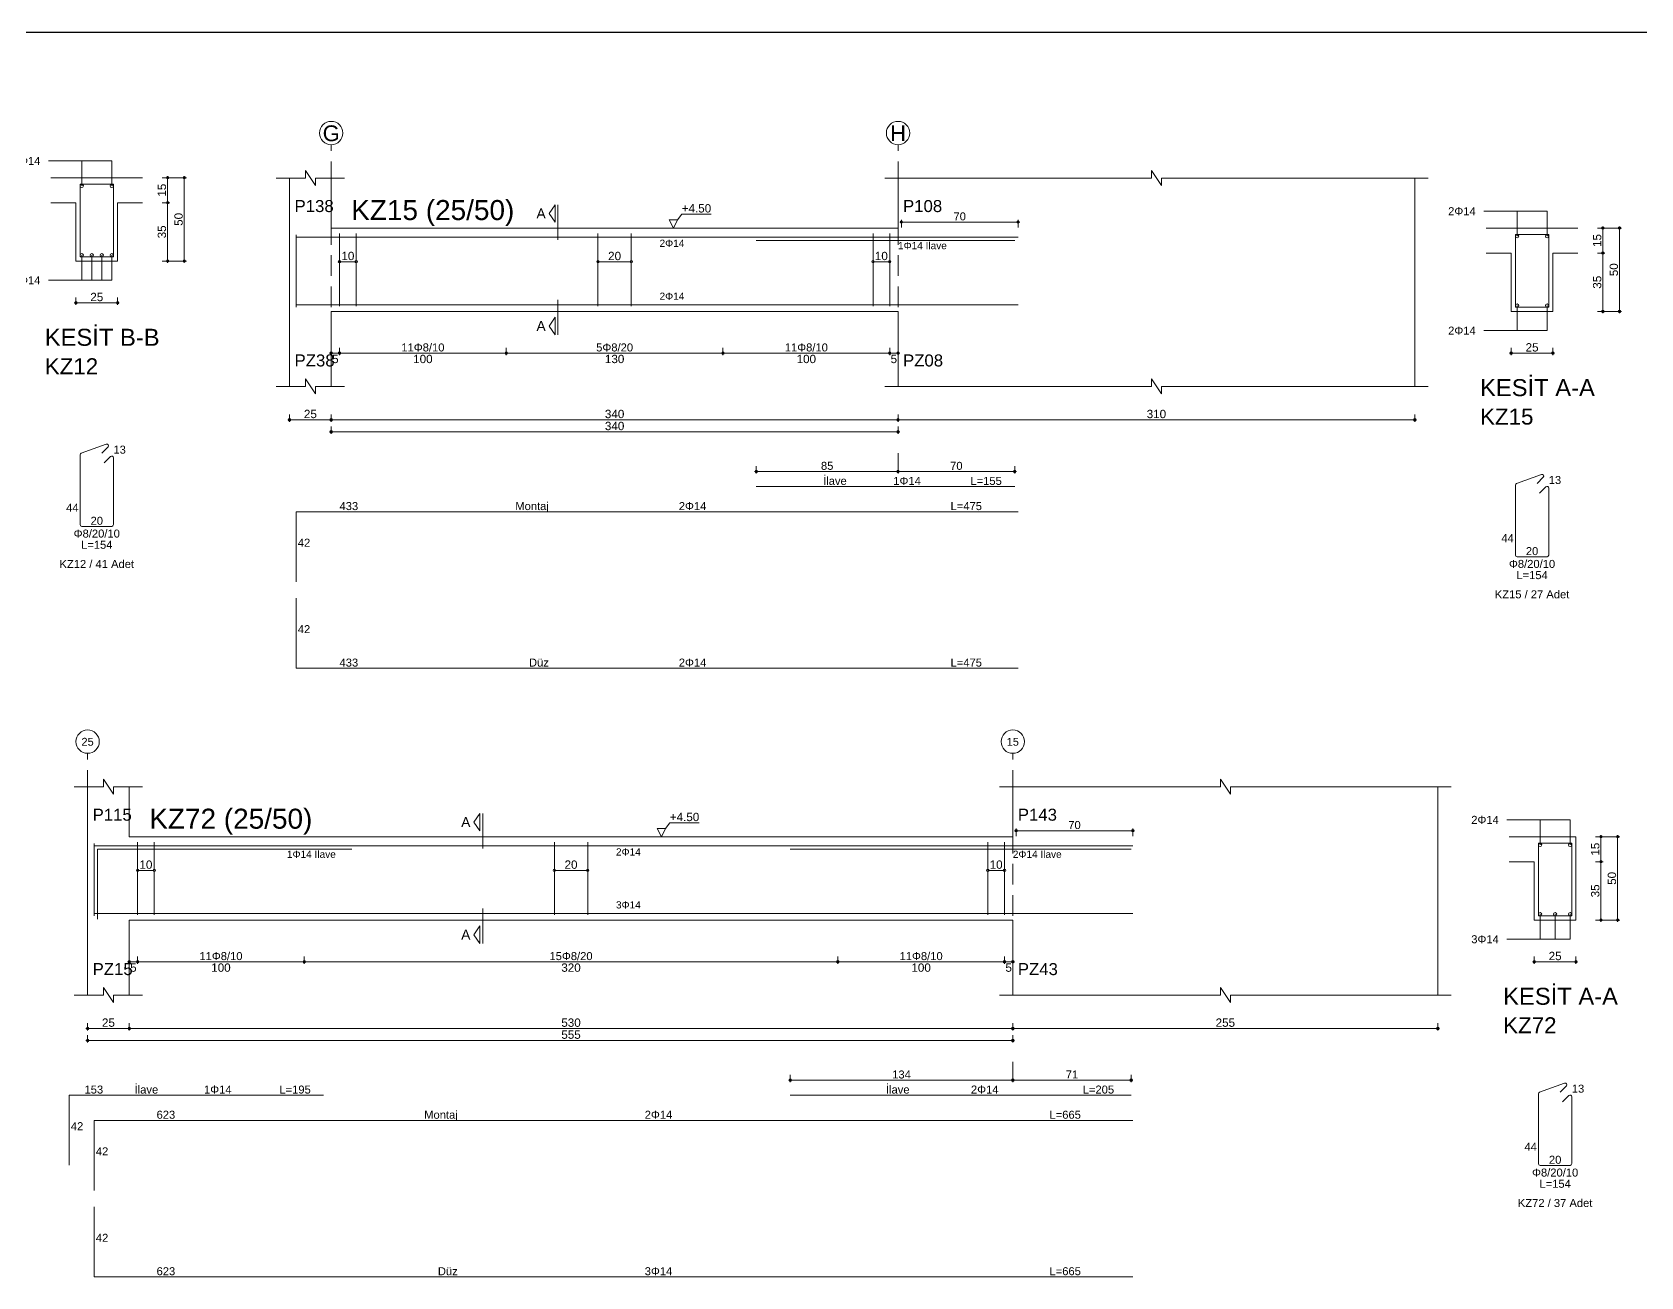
# Model space of a CAD drawing. Header units: millimetres. Extents: x 2232 to 85269, y -3593 to 5869.
# Drawn here: x 30279 to 31726, y -213 to 907 of the extents above; entities that cross this region are included whole.
import ezdxf

# ---------------------------------------------------------------- set-up
doc = ezdxf.new("R2010")
doc.units = ezdxf.units.MM
doc.linetypes.add('DASHDOT2', pattern=[12.7, 6.35, -3.175, 0, -3.175])
doc.linetypes.add('DASHED4', pattern=[18.75, 12.5, -6.25])
doc.layers.add('aks', color=251, linetype='DASHDOT2', lineweight=35)
for name, color, linetype in [('Donatı Topl. Uzun. Yazısı', 7, 'Continuous'), ('Donatı Uz. Yazısı', 7, 'Continuous'), ('Donatı Yazısı', 7, 'Continuous'), ('Donatı Çizgisi', 7, 'Continuous'), ('Kiriş', 7, 'Continuous'), ('Standart', 7, 'Continuous'), ('Ölçülendirme', 7, 'Continuous')]:
    doc.layers.add(name, color=color, linetype=linetype)
doc.styles.add('arial_1_18', font='arial.ttf', dxfattribs={"height": 0.2})

# ---------------------------------------------------------------- blocks, each defined once
blk = doc.blocks.new('IDE212Entity7280')
at = {"layer": 'Donatı Çizgisi', "color": 5, "linetype": 'Continuous', "lineweight": 5}
for points in [[(7772.19, 2084.5), (7772.19, 2128.1)], [(7772.19, 2128.1), (7792.19, 2128.1)], [(7792.19, 2084.5), (7792.19, 2128.1)], [(7772.19, 2084.5), (7792.19, 2084.5)], [(7772.87, 1966.74), (7787.87, 1972.21)], [(7785.3, 1966.89), (7788.94, 1970.53)], [(7772.19, 1923.92), (7772.19, 1965.79)], [(7786.68, 1960.98), (7790.45, 1964.76)], [(7792.19, 1923.92), (7792.19, 1964.04)], [(7773.21, 1922.9), (7791.17, 1922.9)]]:
    blk.add_lwpolyline(points, dxfattribs=at)
for centre in [(7773.19, 2127.1), (7791.19, 2127.1), (7773.19, 2085.5), (7779.19, 2085.5), (7785.19, 2085.5), (7791.19, 2085.5)]:
    blk.add_circle(centre, 1, dxfattribs=at)
for centre, start, end in [((7788.22, 1971.25), 315, 110), ((7773.21, 1965.79), 110, 180), ((7791.17, 1964.04), 0, 135), ((7773.21, 1923.92), 180, 270), ((7791.17, 1923.92), 270, 0)]:
    blk.add_arc(centre, 1.02, start, end, dxfattribs=at)
at = {"layer": 'Kiriş', "color": 1, "linetype": 'Continuous', "lineweight": 5}
for points in [[(7754.69, 2132), (7809.69, 2132)], [(7754.69, 2117), (7769.69, 2117)], [(7769.69, 2082), (7769.69, 2117)], [(7794.69, 2117), (7809.69, 2117)], [(7794.69, 2082), (7794.69, 2117)], [(7769.69, 2082), (7794.69, 2082)]]:
    blk.add_lwpolyline(points, dxfattribs=at)
at = {"layer": 'Ölçülendirme', "color": 1, "linetype": 'Continuous', "lineweight": 5}
for points in [[(7753.19, 2142.1), (7791.19, 2142.1)], [(7773.19, 2127.1), (7773.19, 2142.1)], [(7791.19, 2127.1), (7791.19, 2142.1)], [(7824.69, 2081), (7824.69, 2133)], [(7834.69, 2081), (7834.69, 2133)], [(7821.44, 2132), (7835.94, 2132)], [(7821.44, 2117), (7825.94, 2117)], [(7773.19, 2070.5), (7773.19, 2085.5)], [(7779.19, 2070.5), (7779.19, 2085.5)], [(7785.19, 2070.5), (7785.19, 2085.5)], [(7791.19, 2070.5), (7791.19, 2085.5)], [(7821.44, 2082), (7835.94, 2082)], [(7753.19, 2070.5), (7791.19, 2070.5)], [(7768.69, 2057), (7795.69, 2057)], [(7769.69, 2055.75), (7769.69, 2060.25)], [(7794.69, 2055.75), (7794.69, 2060.25)]]:
    blk.add_lwpolyline(points, dxfattribs=at)
for centre in [(7824.69, 2132), (7834.69, 2132), (7824.69, 2117), (7824.69, 2082), (7834.69, 2082), (7769.69, 2057), (7794.69, 2057)]:
    blk.add_circle(centre, 0.75, dxfattribs=at)
at = {"layer": 'Donatı Topl. Uzun. Yazısı', "color": 1, "linetype": 'Continuous', "lineweight": 5, "style": 'arial_1_18'}
blk.add_text('L=154', height=4.8, dxfattribs=at).set_placement((7772.78, 1909.46))
at = {"layer": 'Donatı Uz. Yazısı', "color": 1, "linetype": 'Continuous', "lineweight": 5, "style": 'arial_1_18'}
for s, p in [('13', (7792.19, 1966.5)), ('44', (7763.78, 1931.62)), ('20', (7778.47, 1923.86))]:
    blk.add_text(s, height=4.8, dxfattribs=at).set_placement(p)
at = {"layer": 'Donatı Yazısı', "color": 5, "linetype": 'Continuous', "lineweight": 5, "style": 'arial_1_18'}
for s, p in [('2Φ14', (7731.86, 2139.7)), ('4Φ14', (7731.86, 2068.1)), ('Φ8/20/10', (7768.33, 1916.18)), ('KZ12 / 41 Adet', (7759.83, 1897.94))]:
    blk.add_text(s, height=4.8, dxfattribs=at).set_placement(p)
at = {"layer": 'Kiriş', "color": 1, "linetype": 'Continuous', "lineweight": 5, "style": 'arial_1_18'}
for s, height, p in [('KESİT B-B', 10.2, (7750.99, 2031.2)), ('KZ12', 9.6, (7750.99, 2014.12))]:
    blk.add_text(s, height=height, dxfattribs=at).set_placement(p)
at = {"layer": 'Ölçülendirme', "color": 1, "linetype": 'Continuous', "lineweight": 5, "style": 'arial_1_18'}
for s, p in [('15', (7823.73, 2120.62)), ('50', (7833.73, 2103.12)), ('35', (7823.73, 2095.62))]:
    blk.add_text(s, height=5, rotation=90, dxfattribs=at).set_placement(p)
blk.add_text('25', height=5, dxfattribs=at).set_placement((7778.31, 2057.96))
blk = doc.blocks.new('IDE212Entity7281')
at = {"layer": 'aks', "color": 30, "linetype": 'DASHED4', "lineweight": 5}
for points in [[(7922.83, 2016.8), (7922.83, 2151.8)], [(8262.83, 2016.8), (8262.83, 2151.8)], [(8262.83, 1955.8), (8262.83, 1966.8)]]:
    blk.add_lwpolyline(points, dxfattribs=at)
at = {"layer": 'aks', "color": 1, "linetype": 'Continuous', "lineweight": 5}
for centre in [(7922.83, 2158.8), (8262.83, 2158.8)]:
    blk.add_circle(centre, 7, dxfattribs=at)
at = {"layer": 'Donatı Çizgisi', "color": 5, "linetype": 'Continuous', "lineweight": 5}
for points in [[(7901.83, 2054.4), (7901.83, 2097.8)], [(7901.83, 2096.4), (8334.83, 2096.4)], [(7927.83, 2055), (7927.83, 2098.6)], [(7937.83, 2055), (7937.83, 2098.6)], [(8082.83, 2055), (8082.83, 2098.6)], [(8102.83, 2055), (8102.83, 2098.6)], [(8177.83, 2094.4), (8332.83, 2094.4)], [(8247.83, 2055), (8247.83, 2098.6)], [(8257.83, 2055), (8257.83, 2098.6)], [(8633.16, 2054.3), (8633.16, 2097.9)], [(8633.16, 2097.9), (8653.16, 2097.9)], [(8653.16, 2054.3), (8653.16, 2097.9)], [(7901.83, 2055.8), (8334.83, 2055.8)], [(8633.16, 2054.3), (8653.16, 2054.3)], [(8633.83, 1948.54), (8648.84, 1954.01)], [(8646.27, 1948.69), (8649.91, 1952.33)], [(8177.83, 1946.8), (8332.83, 1946.8)], [(8633.16, 1905.72), (8633.16, 1947.59)], [(8647.65, 1942.78), (8651.42, 1946.56)], [(8653.16, 1905.72), (8653.16, 1945.84)], [(7901.83, 1889.7), (7901.83, 1931.7)], [(7901.83, 1931.7), (8334.83, 1931.7)], [(8634.18, 1904.7), (8652.14, 1904.7)], [(7901.83, 1837.85), (7901.83, 1879.85)], [(7901.83, 1837.85), (8334.83, 1837.85)]]:
    blk.add_lwpolyline(points, dxfattribs=at)
for centre in [(8634.16, 2096.9), (8652.16, 2096.9), (8634.16, 2055.3), (8652.16, 2055.3)]:
    blk.add_circle(centre, 1, dxfattribs=at)
for centre, start, end in [((8649.19, 1953.05), 315, 110), ((8634.18, 1947.59), 110, 180), ((8652.14, 1945.84), 0, 135), ((8634.18, 1905.72), 180, 270), ((8652.14, 1905.72), 270, 0)]:
    blk.add_arc(centre, 1.02, start, end, dxfattribs=at)
at = {"layer": 'Kiriş', "color": 1, "linetype": 'Continuous', "lineweight": 5}
for points in [[(7907.33, 2131.8), (7907.33, 2136.3)], [(7913.33, 2127.3), (7907.33, 2136.3)], [(8414.83, 2131.8), (8414.83, 2136.3)], [(8420.83, 2127.3), (8414.83, 2136.3)], [(7889.83, 2131.8), (7907.33, 2131.8)], [(7897.83, 2006.8), (7897.83, 2131.8)], [(7913.33, 2127.3), (7913.33, 2131.8)], [(7913.33, 2131.8), (7930.83, 2131.8)], [(7922.83, 2101.8), (7922.83, 2131.8)], [(8254.83, 2131.8), (8414.83, 2131.8)], [(8262.83, 2101.8), (8262.83, 2131.8)], [(8420.83, 2131.8), (8580.83, 2131.8)], [(8420.83, 2127.3), (8420.83, 2131.8)], [(8572.83, 2006.8), (8572.83, 2131.8)], [(7922.83, 2101.8), (8262.83, 2101.8)], [(8615.66, 2101.8), (8670.66, 2101.8)], [(8615.66, 2086.8), (8630.66, 2086.8)], [(8630.66, 2051.8), (8630.66, 2086.8)], [(8655.66, 2086.8), (8670.66, 2086.8)], [(8655.66, 2051.8), (8655.66, 2086.8)], [(7922.83, 2051.8), (8262.83, 2051.8)], [(7922.83, 2006.8), (7922.83, 2051.8)], [(8262.83, 2006.8), (8262.83, 2051.8)], [(8630.66, 2051.8), (8655.66, 2051.8)], [(7913.33, 2002.3), (7907.33, 2011.3)], [(7907.33, 2006.8), (7907.33, 2011.3)], [(8420.83, 2002.3), (8414.83, 2011.3)], [(8414.83, 2006.8), (8414.83, 2011.3)], [(7889.83, 2006.8), (7907.33, 2006.8)], [(7913.33, 2006.8), (7930.83, 2006.8)], [(7913.33, 2002.3), (7913.33, 2006.8)], [(8254.83, 2006.8), (8414.83, 2006.8)], [(8420.83, 2006.8), (8580.83, 2006.8)], [(8420.83, 2002.3), (8420.83, 2006.8)]]:
    blk.add_lwpolyline(points, dxfattribs=at)
at = {"layer": 'Ölçülendirme', "color": 1, "linetype": 'Continuous', "lineweight": 5}
for points in [[(8053.58, 2110.55), (8057.08, 2115.8)], [(8057.08, 2105.3), (8057.08, 2115.8)], [(8058.83, 2094.8), (8058.83, 2115.8)], [(8057.08, 2105.3), (8053.58, 2110.55)], [(8128.08, 2101.8), (8125.58, 2106.8)], [(8125.58, 2106.8), (8130.58, 2106.8)], [(8130.58, 2106.8), (8128.08, 2101.8)], [(8130.58, 2106.8), (8133.08, 2110.13)], [(8133.08, 2110.13), (8150.75, 2110.13)], [(8263.83, 2105.4), (8335.83, 2105.4)], [(8264.83, 2102.15), (8264.83, 2106.65)], [(8334.83, 2102.15), (8334.83, 2106.65)], [(8614.16, 2111.9), (8652.16, 2111.9)], [(8634.16, 2096.9), (8634.16, 2111.9)], [(8652.16, 2096.9), (8652.16, 2111.9)], [(8128.08, 2101.8), (8128.08, 2101.8)], [(8682.41, 2101.8), (8696.91, 2101.8)], [(8685.66, 2050.8), (8685.66, 2102.8)], [(8695.66, 2050.8), (8695.66, 2102.8)], [(8682.41, 2086.8), (8686.91, 2086.8)], [(7927.83, 2081.6), (7937.83, 2081.6)], [(8082.83, 2081.6), (8102.83, 2081.6)], [(8247.83, 2081.6), (8257.83, 2081.6)], [(8058.83, 2037.8), (8058.83, 2058.8)], [(8053.58, 2043.05), (8057.08, 2048.3)], [(8057.08, 2037.8), (8057.08, 2048.3)], [(8634.16, 2040.3), (8634.16, 2055.3)], [(8652.16, 2040.3), (8652.16, 2055.3)], [(8682.41, 2051.8), (8696.91, 2051.8)], [(8057.08, 2037.8), (8053.58, 2043.05)], [(8614.16, 2040.3), (8652.16, 2040.3)], [(7921.83, 2026.8), (8263.83, 2026.8)], [(7922.83, 2025.55), (7922.83, 2030.05)], [(7927.83, 2025.55), (7927.83, 2030.05)], [(8027.83, 2025.55), (8027.83, 2030.05)], [(8157.83, 2025.55), (8157.83, 2030.05)], [(8257.83, 2025.55), (8257.83, 2030.05)], [(8262.83, 2025.55), (8262.83, 2030.05)], [(8629.66, 2026.8), (8656.66, 2026.8)], [(8630.66, 2025.55), (8630.66, 2030.05)], [(8655.66, 2025.55), (8655.66, 2030.05)], [(7897.83, 1985.55), (7897.83, 1990.05)], [(7922.83, 1985.55), (7922.83, 1990.05)], [(8262.83, 1985.55), (8262.83, 1990.05)], [(8572.83, 1985.55), (8572.83, 1990.05)], [(7896.83, 1986.8), (8573.83, 1986.8)], [(7921.83, 1979.6), (8263.83, 1979.6)], [(7922.83, 1978.35), (7922.83, 1982.85)], [(8262.83, 1978.35), (8262.83, 1982.85)], [(8177.83, 1954.55), (8177.83, 1959.05)], [(8262.83, 1954.55), (8262.83, 1959.05)], [(8262.83, 1954.55), (8262.83, 1959.05)], [(8332.83, 1954.55), (8332.83, 1959.05)], [(8176.83, 1955.8), (8263.83, 1955.8)], [(8261.83, 1955.8), (8333.83, 1955.8)]]:
    blk.add_lwpolyline(points, dxfattribs=at)
for centre in [(8264.83, 2105.4), (8334.83, 2105.4), (8685.66, 2101.8), (8695.66, 2101.8), (8685.66, 2086.8), (7927.83, 2081.6), (7937.83, 2081.6), (8082.83, 2081.6), (8102.83, 2081.6), (8247.83, 2081.6), (8257.83, 2081.6), (8685.66, 2051.8), (8695.66, 2051.8), (7922.83, 2026.8), (7927.83, 2026.8), (7927.83, 2026.8), (8027.83, 2026.8), (8027.83, 2026.8), (8157.83, 2026.8), (8157.83, 2026.8), (8257.83, 2026.8), (8257.83, 2026.8), (8262.83, 2026.8), (8630.66, 2026.8), (8655.66, 2026.8), (7897.83, 1986.8), (7922.83, 1986.8), (7922.83, 1986.8), (7922.83, 1979.6), (8262.83, 1986.8), (8262.83, 1986.8), (8262.83, 1979.6), (8572.83, 1986.8), (8177.83, 1955.8), (8262.83, 1955.8), (8262.83, 1955.8), (8332.83, 1955.8)]:
    blk.add_circle(centre, 0.75, dxfattribs=at)
at = {"layer": 'aks', "color": 1, "linetype": 'Continuous', "lineweight": 5, "style": 'arial_1_18'}
for s, p in [('G', (7917.7, 2153.92)), ('H', (8258.07, 2153.92))]:
    blk.add_text(s, height=9.45, dxfattribs=at).set_placement(p)
at = {"layer": 'Donatı Topl. Uzun. Yazısı', "color": 1, "linetype": 'Continuous', "lineweight": 5, "style": 'arial_1_18'}
for s, p in [('L=155', (8306.25, 1947.76)), ('L=475', (8294.35, 1932.66)), ('L=154', (8633.75, 1891.26)), ('L=475', (8294.35, 1838.81))]:
    blk.add_text(s, height=4.8, dxfattribs=at).set_placement(p)
at = {"layer": 'Donatı Uz. Yazısı', "color": 1, "linetype": 'Continuous', "lineweight": 5, "style": 'arial_1_18'}
for s, p in [('13', (8653.16, 1948.3)), ('433', (7927.81, 1932.66)), ('42', (7902.79, 1910.7)), ('44', (8624.75, 1913.42)), ('20', (8639.43, 1905.66)), ('42', (7902.79, 1858.85)), ('433', (7927.81, 1838.81))]:
    blk.add_text(s, height=4.8, dxfattribs=at).set_placement(p)
at = {"layer": 'Donatı Yazısı', "color": 5, "linetype": 'Continuous', "lineweight": 5, "style": 'arial_1_18'}
for s, height, p in [('2Φ14', 4.8, (8592.83, 2109.5)), ('1Φ14 İlave', 4.32, (8262.83, 2089.12)), ('2Φ14', 4.8, (8592.83, 2037.9)), ('1Φ14', 4.8, (8259.98, 1947.76)), ('2Φ14', 4.8, (8131.32, 1932.66)), ('Φ8/20/10', 4.8, (8629.3, 1897.98)), ('KZ15 / 27 Adet', 4.8, (8620.8, 1879.74)), ('2Φ14', 4.8, (8131.32, 1838.81))]:
    blk.add_text(s, height=height, dxfattribs=at).set_placement(p)
for p in [(8119.79, 2090.52), (8119.79, 2058.76)]:
    blk.add_text('2Φ14', height=4.32, rotation=360, dxfattribs=at).set_placement(p)
at = {"layer": 'Donatı Yazısı', "color": 1, "linetype": 'Continuous', "lineweight": 5, "style": 'arial_1_18'}
for s, p in [('İlave', (8217.91, 1947.76)), ('Montaj', (8033.25, 1932.66)), ('Düz', (8041.46, 1838.81))]:
    blk.add_text(s, height=4.8, dxfattribs=at).set_placement(p)
at = {"layer": 'Kiriş', "color": 1, "linetype": 'Continuous', "lineweight": 5, "style": 'arial_1_18'}
for s, height, p in [('P138', 7.2, (7900.83, 2111.4)), ('KZ15 (25/50)', 12, (7934.83, 2106.6)), ('P108', 7.2, (8265.83, 2111.4)), ('PZ38', 7.2, (7900.83, 2018.8)), ('PZ08', 7.2, (8265.83, 2018.8)), ('KESİT A-A', 10.2, (8611.96, 2001)), ('KZ15', 9.6, (8611.96, 1983.92))]:
    blk.add_text(s, height=height, dxfattribs=at).set_placement(p)
at = {"layer": 'Ölçülendirme', "color": 1, "linetype": 'Continuous', "lineweight": 5, "style": 'arial_1_18'}
for s, height, p in [('A', 5.95, (8045.94, 2107.58)), ('+4.50', 5, (8133.08, 2111.13)), ('70', 4.8, (8296.1, 2106.4)), ('A', 5.95, (8045.94, 2040.08)), ('25', 5, (8639.28, 2027.76)), ('5', 5, (7923.39, 2020.8)), ('100', 5, (7972, 2020.8)), ('130', 5, (8087, 2020.8)), ('100', 5, (8202, 2020.8)), ('5', 5, (8258.39, 2020.8)), ('25', 5, (7906.44, 1987.8)), ('340', 5, (8087, 1987.8)), ('310', 5, (8412, 1987.8)), ('340', 5, (8087, 1980.6))]:
    blk.add_text(s, height=height, dxfattribs=at).set_placement(p)
for s, rotation, p in [('15', 90, (8684.7, 2090.42)), ('10', 360, (7928.94, 2082.56)), ('20', 360, (8088.94, 2082.56)), ('10', 360, (8248.94, 2082.56)), ('50', 90, (8694.7, 2072.92)), ('35', 90, (8684.7, 2065.42))]:
    blk.add_text(s, height=5, rotation=rotation, dxfattribs=at).set_placement(p)
at = {"layer": 'Ölçülendirme', "color": 5, "linetype": 'Continuous', "lineweight": 5, "style": 'arial_1_18'}
for s, p in [('11Φ8/10', (7964.9, 2027.8)), ('5Φ8/20', (8081.77, 2027.8)), ('11Φ8/10', (8194.9, 2027.8)), ('85', (8216.6, 1956.8)), ('70', (8294.1, 1956.8))]:
    blk.add_text(s, height=4.8, dxfattribs=at).set_placement(p)
blk = doc.blocks.new('IDE212Entity7323')
at = {"layer": 'aks', "color": 30, "linetype": 'DASHED4', "lineweight": 5}
for points in [[(17218.75, 1648.65), (17218.75, 1783.65)], [(17773.75, 1648.65), (17773.75, 1783.65)], [(17773.75, 1587.65), (17773.75, 1598.65)]]:
    blk.add_lwpolyline(points, dxfattribs=at)
at = {"layer": 'aks', "color": 1, "linetype": 'Continuous', "lineweight": 5}
for centre in [(17218.75, 1790.65), (17773.75, 1790.65)]:
    blk.add_circle(centre, 7, dxfattribs=at)
at = {"layer": 'Donatı Çizgisi', "color": 5, "linetype": 'Continuous', "lineweight": 5}
for points in [[(17222.75, 1686.25), (17222.75, 1729.65)], [(17222.75, 1728.25), (17845.75, 1728.25)], [(17248.75, 1686.85), (17248.75, 1730.45)], [(17258.75, 1686.85), (17258.75, 1730.45)], [(17498.75, 1686.85), (17498.75, 1730.45)], [(17518.75, 1686.85), (17518.75, 1730.45)], [(17758.75, 1686.85), (17758.75, 1730.45)], [(17768.75, 1686.85), (17768.75, 1730.45)], [(18089.08, 1686.15), (18089.08, 1729.75)], [(18089.08, 1729.75), (18109.08, 1729.75)], [(18109.08, 1686.15), (18109.08, 1729.75)], [(17224.75, 1684.25), (17224.75, 1726.25)], [(17224.75, 1726.25), (17377.25, 1726.25)], [(17640.25, 1726.25), (17844.75, 1726.25)], [(17222.75, 1687.65), (17845.75, 1687.65)], [(18089.08, 1686.15), (18109.08, 1686.15)], [(18089.75, 1580.39), (18104.76, 1585.86)], [(18102.19, 1580.54), (18105.83, 1584.18)], [(17207.75, 1536.65), (17207.75, 1578.65)], [(17207.75, 1578.65), (17360.25, 1578.65)], [(17640.25, 1578.65), (17844.75, 1578.65)], [(18089.08, 1537.57), (18089.08, 1579.44)], [(18103.57, 1574.63), (18107.34, 1578.41)], [(18109.08, 1537.57), (18109.08, 1577.69)], [(17222.75, 1521.55), (17222.75, 1563.55)], [(17222.75, 1563.55), (17845.75, 1563.55)], [(18090.1, 1536.55), (18108.06, 1536.55)], [(17222.75, 1469.7), (17222.75, 1511.7)], [(17222.75, 1469.7), (17845.75, 1469.7)]]:
    blk.add_lwpolyline(points, dxfattribs=at)
for centre in [(18090.08, 1728.75), (18108.08, 1728.75), (18090.08, 1687.15), (18099.08, 1687.15), (18108.08, 1687.15)]:
    blk.add_circle(centre, 1, dxfattribs=at)
for centre, start, end in [((18105.11, 1584.9), 315, 110), ((18090.1, 1579.44), 110, 180), ((18108.06, 1577.69), 0, 135), ((18090.1, 1537.57), 180, 270), ((18108.06, 1537.57), 270, 0)]:
    blk.add_arc(centre, 1.02, start, end, dxfattribs=at)
at = {"layer": 'Kiriş', "color": 1, "linetype": 'Continuous', "lineweight": 5}
for points in [[(17228.25, 1763.65), (17228.25, 1768.15)], [(17234.25, 1759.15), (17228.25, 1768.15)], [(17898.25, 1763.65), (17898.25, 1768.15)], [(17904.25, 1759.15), (17898.25, 1768.15)], [(17210.75, 1763.65), (17228.25, 1763.65)], [(17218.75, 1638.65), (17218.75, 1763.65)], [(17234.25, 1759.15), (17234.25, 1763.65)], [(17234.25, 1763.65), (17251.75, 1763.65)], [(17243.75, 1733.65), (17243.75, 1763.65)], [(17765.75, 1763.65), (17898.25, 1763.65)], [(17773.75, 1733.65), (17773.75, 1763.65)], [(17904.25, 1763.65), (18036.75, 1763.65)], [(17904.25, 1759.15), (17904.25, 1763.65)], [(18028.75, 1638.65), (18028.75, 1763.65)], [(17243.75, 1733.65), (17773.75, 1733.65)], [(18071.58, 1733.65), (18111.58, 1733.65)], [(18111.58, 1683.65), (18111.58, 1733.65)], [(18071.58, 1718.65), (18086.58, 1718.65)], [(18086.58, 1683.65), (18086.58, 1718.65)], [(17243.75, 1683.65), (17773.75, 1683.65)], [(17243.75, 1638.65), (17243.75, 1683.65)], [(17773.75, 1638.65), (17773.75, 1683.65)], [(18086.58, 1683.65), (18111.58, 1683.65)], [(17234.25, 1634.15), (17228.25, 1643.15)], [(17228.25, 1638.65), (17228.25, 1643.15)], [(17904.25, 1634.15), (17898.25, 1643.15)], [(17898.25, 1638.65), (17898.25, 1643.15)], [(17210.75, 1638.65), (17228.25, 1638.65)], [(17234.25, 1638.65), (17251.75, 1638.65)], [(17234.25, 1634.15), (17234.25, 1638.65)], [(17765.75, 1638.65), (17898.25, 1638.65)], [(17904.25, 1638.65), (18036.75, 1638.65)], [(17904.25, 1634.15), (17904.25, 1638.65)]]:
    blk.add_lwpolyline(points, dxfattribs=at)
at = {"layer": 'Ölçülendirme', "color": 1, "linetype": 'Continuous', "lineweight": 5}
for points in [[(17450.5, 1742.4), (17454, 1747.65)], [(17454, 1737.15), (17454, 1747.65)], [(17455.75, 1726.65), (17455.75, 1747.65)], [(17454, 1737.15), (17450.5, 1742.4)], [(17563, 1733.65), (17560.5, 1738.65)], [(17560.5, 1738.65), (17565.5, 1738.65)], [(17565.5, 1738.65), (17563, 1733.65)], [(17565.5, 1738.65), (17568, 1741.98)], [(17568, 1741.98), (17585.67, 1741.98)], [(17774.75, 1737.25), (17846.75, 1737.25)], [(17775.75, 1734), (17775.75, 1738.5)], [(17845.75, 1734), (17845.75, 1738.5)], [(18070.08, 1743.75), (18108.08, 1743.75)], [(18090.08, 1728.75), (18090.08, 1743.75)], [(18108.08, 1728.75), (18108.08, 1743.75)], [(17563, 1733.65), (17563, 1733.65)], [(18123.33, 1733.65), (18137.83, 1733.65)], [(18126.58, 1682.65), (18126.58, 1734.65)], [(18136.58, 1682.65), (18136.58, 1734.65)], [(18123.33, 1718.65), (18127.83, 1718.65)], [(17248.75, 1713.45), (17258.75, 1713.45)], [(17498.75, 1713.45), (17518.75, 1713.45)], [(17758.75, 1713.45), (17768.75, 1713.45)], [(17455.75, 1669.65), (17455.75, 1690.65)], [(17450.5, 1674.9), (17454, 1680.15)], [(17454, 1669.65), (17454, 1680.15)], [(18090.08, 1672.15), (18090.08, 1687.15)], [(18099.08, 1672.15), (18099.08, 1687.15)], [(18108.08, 1672.15), (18108.08, 1687.15)], [(18123.33, 1683.65), (18137.83, 1683.65)], [(17454, 1669.65), (17450.5, 1674.9)], [(18070.08, 1672.15), (18108.08, 1672.15)], [(17243.75, 1657.4), (17243.75, 1661.9)], [(17248.75, 1657.4), (17248.75, 1661.9)], [(17348.75, 1657.4), (17348.75, 1661.9)], [(17668.75, 1657.4), (17668.75, 1661.9)], [(17768.75, 1657.4), (17768.75, 1661.9)], [(17773.75, 1657.4), (17773.75, 1661.9)], [(18086.58, 1657.4), (18086.58, 1661.9)], [(18111.58, 1657.4), (18111.58, 1661.9)], [(17242.75, 1658.65), (17774.75, 1658.65)], [(18085.58, 1658.65), (18112.58, 1658.65)], [(17218.75, 1617.4), (17218.75, 1621.9)], [(17243.75, 1617.4), (17243.75, 1621.9)], [(17773.75, 1617.4), (17773.75, 1621.9)], [(18028.75, 1617.4), (18028.75, 1621.9)], [(17217.75, 1618.65), (18029.75, 1618.65)], [(17218.75, 1610.2), (17218.75, 1614.7)], [(17773.75, 1610.2), (17773.75, 1614.7)], [(17217.75, 1611.45), (17774.75, 1611.45)], [(17639.25, 1587.65), (17774.75, 1587.65)], [(17640.25, 1586.4), (17640.25, 1590.9)], [(17772.75, 1587.65), (17845.75, 1587.65)], [(17773.75, 1586.4), (17773.75, 1590.9)], [(17773.75, 1586.4), (17773.75, 1590.9)], [(17844.75, 1586.4), (17844.75, 1590.9)]]:
    blk.add_lwpolyline(points, dxfattribs=at)
for centre in [(17775.75, 1737.25), (17845.75, 1737.25), (18126.58, 1733.65), (18136.58, 1733.65), (18126.58, 1718.65), (17248.75, 1713.45), (17258.75, 1713.45), (17498.75, 1713.45), (17518.75, 1713.45), (17758.75, 1713.45), (17768.75, 1713.45), (18126.58, 1683.65), (18136.58, 1683.65), (17243.75, 1658.65), (17248.75, 1658.65), (17248.75, 1658.65), (17348.75, 1658.65), (17348.75, 1658.65), (17668.75, 1658.65), (17668.75, 1658.65), (17768.75, 1658.65), (17768.75, 1658.65), (17773.75, 1658.65), (18086.58, 1658.65), (18111.58, 1658.65), (17218.75, 1618.65), (17218.75, 1611.45), (17243.75, 1618.65), (17243.75, 1618.65), (17773.75, 1618.65), (17773.75, 1618.65), (17773.75, 1611.45), (18028.75, 1618.65), (17640.25, 1587.65), (17773.75, 1587.65), (17773.75, 1587.65), (17844.75, 1587.65)]:
    blk.add_circle(centre, 0.75, dxfattribs=at)
at = {"layer": 'aks', "color": 1, "linetype": 'Continuous', "lineweight": 5, "style": 'arial_1_18'}
for s, p in [('25', (17215.08, 1788.21)), ('15', (17770.08, 1788.21))]:
    blk.add_text(s, height=4.725, dxfattribs=at).set_placement(p)
at = {"layer": 'Donatı Topl. Uzun. Yazısı', "color": 1, "linetype": 'Continuous', "lineweight": 5, "style": 'arial_1_18'}
for s, p in [('L=195', (17333.79, 1579.61)), ('L=205', (17815.69, 1579.61)), ('L=665', (17795.76, 1564.51)), ('L=154', (18089.66, 1523.11)), ('L=665', (17795.76, 1470.66))]:
    blk.add_text(s, height=4.8, dxfattribs=at).set_placement(p)
at = {"layer": 'Donatı Uz. Yazısı', "color": 1, "linetype": 'Continuous', "lineweight": 5, "style": 'arial_1_18'}
for s, p in [('153', (17216.9, 1579.61)), ('13', (18109.08, 1580.15)), ('623', (17260.13, 1564.51)), ('42', (17208.71, 1557.65)), ('42', (17223.71, 1542.55)), ('44', (18080.66, 1545.27)), ('20', (18095.35, 1537.51)), ('42', (17223.71, 1490.7)), ('623', (17260.13, 1470.66))]:
    blk.add_text(s, height=4.8, dxfattribs=at).set_placement(p)
at = {"layer": 'Donatı Yazısı', "color": 5, "linetype": 'Continuous', "lineweight": 5, "style": 'arial_1_18'}
for s, height, p in [('2Φ14', 4.8, (18048.75, 1741.35)), ('1Φ14 İlave', 4.32, (17338.34, 1720.97)), ('2Φ14 İlave', 4.32, (17773.75, 1720.97)), ('3Φ14', 4.8, (18048.75, 1669.75)), ('1Φ14', 4.8, (17288.57, 1579.61)), ('2Φ14', 4.8, (17748.63, 1579.61)), ('2Φ14', 4.8, (17552.94, 1564.51)), ('Φ8/20/10', 4.8, (18085.22, 1529.83)), ('KZ72 / 37 Adet', 4.8, (18076.71, 1511.59)), ('3Φ14', 4.8, (17552.94, 1470.66))]:
    blk.add_text(s, height=height, dxfattribs=at).set_placement(p)
for s, p in [('2Φ14', (17535.71, 1722.37)), ('3Φ14', (17535.71, 1690.61))]:
    blk.add_text(s, height=4.32, rotation=360, dxfattribs=at).set_placement(p)
at = {"layer": 'Donatı Yazısı', "color": 1, "linetype": 'Continuous', "lineweight": 5, "style": 'arial_1_18'}
for s, p in [('İlave', (17246.95, 1579.61)), ('İlave', (17697.65, 1579.61)), ('Montaj', (17420.67, 1564.51)), ('Düz', (17428.88, 1470.66))]:
    blk.add_text(s, height=4.8, dxfattribs=at).set_placement(p)
at = {"layer": 'Kiriş', "color": 1, "linetype": 'Continuous', "lineweight": 5, "style": 'arial_1_18'}
for s, height, p in [('P115', 7.2, (17221.75, 1743.25)), ('KZ72 (25/50)', 12, (17255.75, 1738.45)), ('P143', 7.2, (17776.75, 1743.25)), ('PZ15', 7.2, (17221.75, 1650.65)), ('PZ43', 7.2, (17776.75, 1650.65)), ('KESİT A-A', 10.2, (18067.88, 1632.85)), ('KZ72', 9.6, (18067.88, 1615.77))]:
    blk.add_text(s, height=height, dxfattribs=at).set_placement(p)
at = {"layer": 'Ölçülendirme', "color": 1, "linetype": 'Continuous', "lineweight": 5, "style": 'arial_1_18'}
for s, height, p in [('+4.50', 5, (17568, 1742.98)), ('A', 5.95, (17442.85, 1739.43)), ('70', 4.8, (17807.02, 1738.25)), ('A', 5.95, (17442.85, 1671.93)), ('25', 5, (18095.2, 1659.61)), ('5', 5, (17244.3, 1652.65)), ('100', 5, (17292.92, 1652.65)), ('320', 5, (17502.92, 1652.65)), ('100', 5, (17712.92, 1652.65)), ('5', 5, (17769.3, 1652.65)), ('25', 5, (17227.36, 1619.65)), ('530', 5, (17502.92, 1619.65)), ('255', 5, (17895.42, 1619.65)), ('555', 5, (17502.92, 1612.45))]:
    blk.add_text(s, height=height, dxfattribs=at).set_placement(p)
for s, rotation, p in [('15', 90, (18125.62, 1722.27)), ('10', 360, (17249.86, 1714.41)), ('20', 360, (17504.86, 1714.41)), ('10', 360, (17759.86, 1714.41)), ('50', 90, (18135.62, 1704.77)), ('35', 90, (18125.62, 1697.27))]:
    blk.add_text(s, height=5, rotation=rotation, dxfattribs=at).set_placement(p)
at = {"layer": 'Ölçülendirme', "color": 5, "linetype": 'Continuous', "lineweight": 5, "style": 'arial_1_18'}
for s, p in [('11Φ8/10', (17285.82, 1659.65)), ('15Φ8/20', (17495.82, 1659.65)), ('11Φ8/10', (17705.82, 1659.65)), ('134', (17701.4, 1588.65)), ('71', (17805.52, 1588.65))]:
    blk.add_text(s, height=4.8, dxfattribs=at).set_placement(p)

msp = doc.modelspace()

# ---------------------------------------------------------------- linework, layer by layer
msp.add_line((3332.4, 906.6), (85269.2, 906.6))

# ---------------------------------------------------------------- block references
at = {"layer": 'Standart', "xscale": 1.5, "yscale": 1.5, "zscale": 1.5}
for name, p in [('IDE212Entity7280', (18663.7, -2422.3)), ('IDE212Entity7281', (18663.7, -2422.3)), ('IDE212Entity7323', (4500.6, -2417.6))]:
    msp.add_blockref(name, p, dxfattribs=at)

doc.saveas('drawing.dxf')
